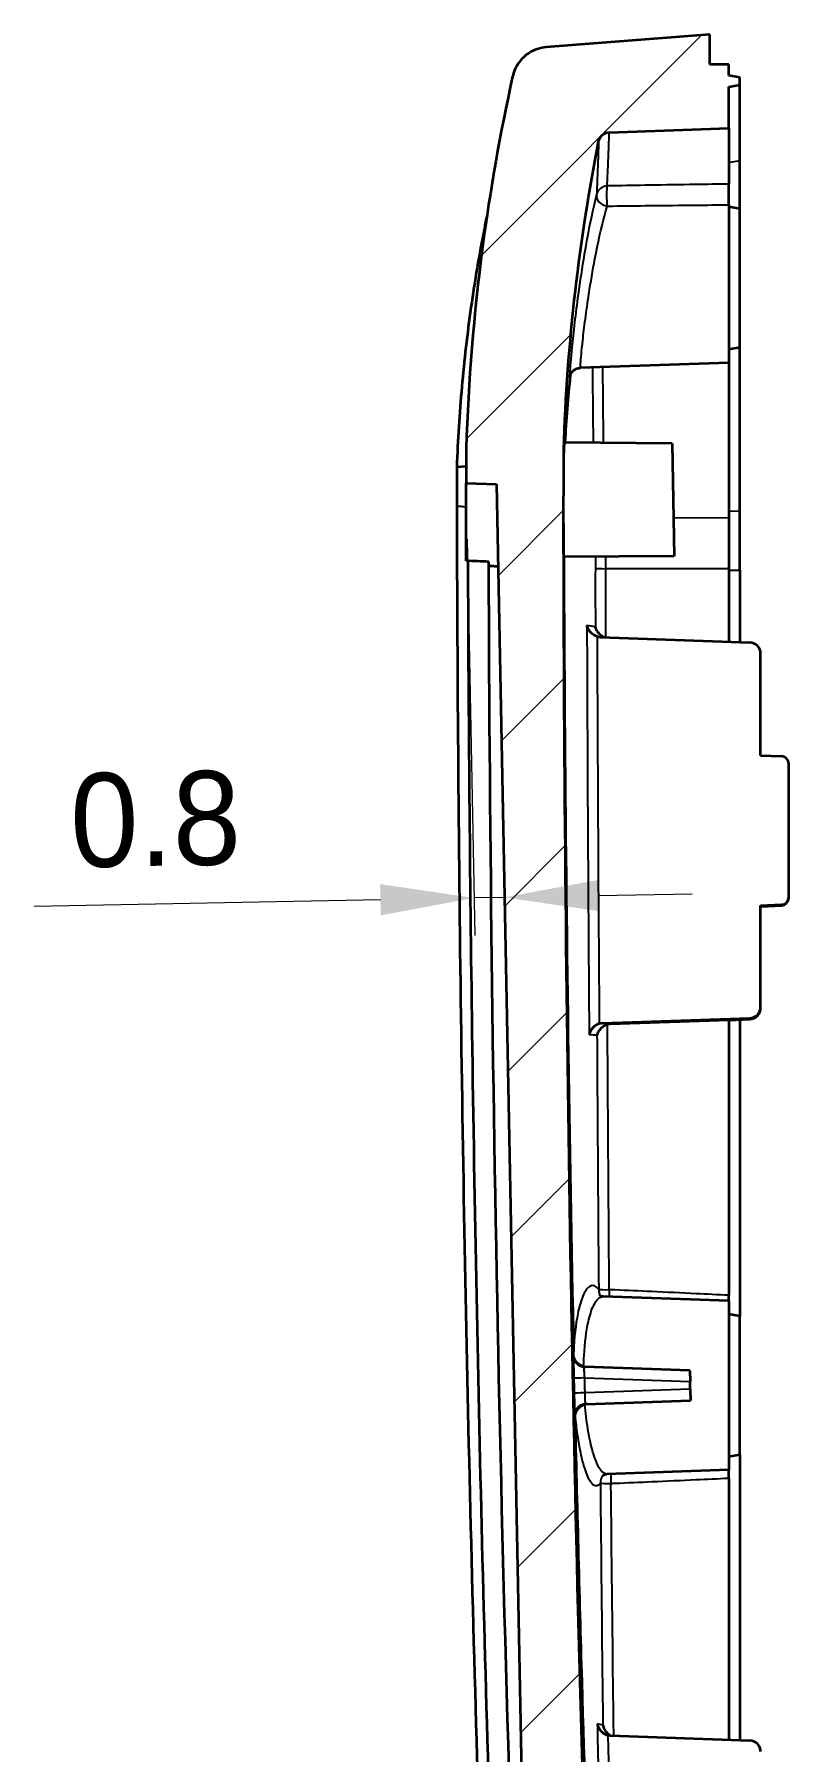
# Model space of a CAD drawing. Header units: millimetres. Extents: x 0 to 1594, y 0 to 281.
# Drawn here: x 1012.45 to 1032.56, y 189 to 234.76 of the extents above; entities that cross this region are included whole.
import ezdxf

# ---------------------------------------------------------------- set-up
doc = ezdxf.new("R2010")
doc.units = ezdxf.units.MM
doc.layers.get('Defpoints').update_dxf_attribs({"lineweight": 25})
for name, color, linetype, lineweight in [('Dimension (ISO)', 7, 'Continuous', 18), ('Visible (ISO)', 7, 'Continuous', 35), ('Visible Narrow (ISO)', 7, 'Continuous', 25)]:
    doc.layers.add(name, color=color, linetype=linetype, lineweight=lineweight)
doc.layers.add('Hatch (ISO)', color=1, linetype='Continuous', lineweight=18, true_color=0xff0000)
doc.styles.add('Note Text (TK)', font='')
doc.styles.get('Note Text (TK)').set_extended_font_data('MS PGothic')
doc.dimstyles.new('Default - Method 1b (TK)', dxfattribs={"dimtxt": 2.5, "dimasz": 2.5, "dimexe": 1, "dimexo": 1.5, "dimgap": 1, "dimtad": 1, "dimtoh": 1, "dimrnd": 1e-08, "dimdsep": 46, "dimtxsty": 'Note Text (TK)', "dimcen": 0.09, "dimdle": 5, "dimclrd": 100, "dimclre": 100, "dimclrt": 7, "dimadec": 1, "dimazin": 1, "dimtfac": 1, "dimtmove": 0, "dimatfit": 3, "dimfxl": 0, "dimtolj": 1, "dimlwd": -1, "dimlwe": -1, "dimarcsym": 0})

# ---------------------------------------------------------------- blocks, each defined once
blk = doc.blocks.new('*D90')
at = {"layer": 'Defpoints', "color": 0, "transparency": 16777216}
for p in [(1023.96, 222.803), (1024.172, 211.747), (1024.984, 211.763)]:
    blk.add_point(p, dxfattribs=at)
at = {"layer": 'Dimension (ISO)', "color": 100, "transparency": 16777216}
for p, q in [((1023.989, 221.303), (1024.192, 210.747)), ((1021.673, 211.699), (1012.445, 211.522)), ((1024.984, 211.763), (1024.172, 211.747)), ((1027.483, 211.811), (1029.983, 211.859))]:
    blk.add_line(p, q, dxfattribs=at)
for points in [[(1021.665, 212.116), (1021.681, 211.282), (1024.172, 211.747)], [(1027.475, 212.227), (1027.491, 211.394), (1024.984, 211.763)]]:
    blk.add_solid(points, dxfattribs=at)
at = {"layer": 'Dimension (ISO)', "color": 7, "transparency": 16777216, "insert": (1013.402, 213.791), "char_height": 2.5, "attachment_point": 4, "rotation": 1.1, "style": 'Note Text (TK)'}
blk.add_mtext('\\A1;0.8', dxfattribs=at)

msp = doc.modelspace()

# ---------------------------------------------------------------- hatches: boundary and pattern name
at = {"layer": 'Hatch (ISO)'}
h = msp.add_hatch(dxfattribs=at)
h.set_pattern_fill('ANSI31', color=256, scale=25.4, style=0)
h.set_pattern_definition([(45, (787.5, -8), (-2.245064, 2.245064), [])])
edge = h.paths.add_edge_path()
edge.add_line((1025.67, 176.0284), (1027.4807, 176.0284))
edge.add_spline(control_points=[(1027.4807, 176.0284), (1027.5139, 175.1658), (1027.5481, 174.3033), (1027.5831, 173.4407)], knot_values=[-0.3090098, -0.3090098, -0.3090098, -0.3090098, -0.0500366, -0.0500366, -0.0500366, -0.0500366], degree=3, periodic=0)
edge.add_spline(control_points=[(1027.5831, 173.4407), (1027.5847, 173.4017), (1027.5939, 173.3633), (1027.6265, 173.2923), (1027.6495, 173.2603), (1027.7043, 173.2091), (1027.7348, 173.1895), (1027.8011, 173.162), (1027.8365, 173.1543), (1027.8724, 173.1531)], knot_values=[-0.0449894, -0.0449894, -0.0449894, -0.0449894, -0.0332701, -0.0332701, -0.0215507, -0.0215507, -0.0107754, -0.0107754, 0, 0, 0, 0], degree=3, periodic=0)
edge.add_line((1027.8724, 173.1531), (1030.9601, 173.0452))
edge.add_line((1030.9601, 173.0452), (1030.9601, 172.1952))
edge.add_line((1030.9601, 172.1952), (1031.2601, 172.1423))
edge.add_line((1031.2601, 172.1423), (1031.2601, 171.9481))
edge.add_line((1031.2601, 171.9481), (1030.9601, 171.8952))
edge.add_line((1030.9601, 171.8952), (1030.9601, 171.0452))
edge.add_line((1030.9601, 171.0452), (1026.7496, 170.8982))
edge.add_spline(control_points=[(1026.7496, 170.8982), (1026.715, 170.897), (1026.6763, 170.8884), (1026.611, 170.8614), (1026.5741, 170.8367), (1026.5217, 170.7843), (1026.4971, 170.7474), (1026.4687, 170.679), (1026.4601, 170.6354), (1026.4601, 170.5984)], knot_values=[0.0444289, 0.0444289, 0.0444289, 0.0444289, 0.0545049, 0.0545049, 0.0656122, 0.0656122, 0.0767194, 0.0767194, 0.0878266, 0.0878266, 0.0878266, 0.0878266], degree=3, periodic=0)
edge.add_line((1026.4601, 170.5984), (1026.4601, 169.4921))
edge.add_spline(control_points=[(1026.4601, 169.4921), (1026.4601, 169.4551), (1026.4687, 169.4115), (1026.4971, 169.3431), (1026.5217, 169.3061), (1026.5741, 169.2538), (1026.611, 169.2291), (1026.6763, 169.2021), (1026.715, 169.1935), (1026.7496, 169.1923)], knot_values=[0.0010312, 0.0010312, 0.0010312, 0.0010312, 0.0121384, 0.0121384, 0.0232456, 0.0232456, 0.0343528, 0.0343528, 0.0444289, 0.0444289, 0.0444289, 0.0444289], degree=3, periodic=0)
edge.add_line((1026.7496, 169.1923), (1030.9601, 169.0452))
edge.add_line((1030.9601, 169.0452), (1030.9601, 168.0452))
edge.add_line((1030.9601, 168.0452), (1025.6639, 168.2302))
edge.add_spline(control_points=[(1025.6639, 168.2302), (1025.5989, 168.2325), (1025.5349, 168.2474), (1025.4162, 168.301), (1025.3627, 168.3392), (1025.2771, 168.4298), (1025.2442, 168.48), (1025.1978, 168.5897), (1025.1845, 168.6482), (1025.1819, 168.7077)], knot_values=[-0.0747948, -0.0747948, -0.0747948, -0.0747948, -0.0552625, -0.0552625, -0.0357303, -0.0357303, -0.0178652, -0.0178652, 0, 0, 0, 0], degree=3, periodic=0)
edge.add_spline(control_points=[(1025.1819, 168.7077), (1025.1762, 168.8351), (1025.1706, 168.9624), (1025.1045, 170.4636), (1025.0462, 171.8375), (1024.9903, 173.2115)], knot_values=[-0.917369, -0.917369, -0.917369, -0.917369, -0.8791333, -0.8791333, -0.4665817, -0.4665817, -0.4665817, -0.4665817], degree=3, periodic=0)
edge.add_line((1024.9903, 173.2115), (1025.7236, 173.2372))
edge.add_line((1025.7236, 173.2372), (1025.67, 176.0284))
edge = h.paths.add_edge_path()
edge.add_spline(control_points=[(1028.9601, 163.3386), (1028.9601, 163.2769), (1028.9745, 163.2043), (1029.0217, 163.0903), (1029.0629, 163.0287), (1029.1501, 162.9414), (1029.2117, 162.9003), (1029.314, 162.8579), (1029.3691, 162.8442), (1029.4208, 162.8401)], knot_values=[0.2221444, 0.2221444, 0.2221444, 0.2221444, 0.2406564, 0.2406564, 0.2591685, 0.2591685, 0.2776805, 0.2776805, 0.2923871, 0.2923871, 0.2923871, 0.2923871], degree=3, periodic=0)
edge.add_line((1029.4208, 162.8401), (1030.4601, 162.7584))
edge.add_line((1030.4601, 162.7584), (1030.4601, 163.5584))
edge.add_line((1030.4601, 163.5584), (1030.9601, 163.5627))
edge.add_line((1030.9601, 163.5627), (1030.9601, 164.9584))
edge.add_line((1030.9601, 164.9584), (1029.4426, 164.9054))
edge.add_spline(control_points=[(1029.4426, 164.9054), (1029.385, 164.9034), (1029.3204, 164.889), (1029.2117, 164.844), (1029.1501, 164.8029), (1029.0629, 164.7156), (1029.0217, 164.654), (1028.9745, 164.54), (1028.9601, 164.4674), (1028.9601, 164.4057)], knot_values=[0.1498149, 0.1498149, 0.1498149, 0.1498149, 0.1666083, 0.1666083, 0.1851203, 0.1851203, 0.2036324, 0.2036324, 0.2221444, 0.2221444, 0.2221444, 0.2221444], degree=3, periodic=0)
edge.add_line((1028.9601, 164.4057), (1028.9601, 163.3386))
edge = h.paths.add_edge_path()
edge.add_line((1025.5794, 180.7506), (1027.3077, 180.7506))
edge.add_spline(control_points=[(1027.3077, 180.7506), (1026.8392, 194.2381), (1026.5898, 207.7424), (1026.56, 221.2377)], knot_values=[-4.0486098, -4.0486098, -4.0486098, -4.0486098, 0, 0, 0, 0], degree=3, periodic=0)
edge.add_line((1026.56, 221.2377), (1026.5601, 223.6877))
edge.add_spline(control_points=[(1026.5601, 223.6877), (1026.6058, 225.1071), (1026.7107, 226.5256), (1027.0283, 229.2664), (1027.2346, 230.5914), (1027.493, 231.9053)], knot_values=[-0.8517017, -0.8517017, -0.8517017, -0.8517017, -0.4256665, -0.4256665, -0.0239772, -0.0239772, -0.0239772, -0.0239772], degree=3, periodic=0)
edge.add_spline(control_points=[(1027.493, 231.9053), (1027.4984, 231.9329), (1027.5077, 231.9597), (1027.5335, 232.0098), (1027.5499, 232.0329), (1027.5961, 232.0818), (1027.6282, 232.1047), (1027.6994, 232.1369), (1027.7378, 232.1458), (1027.7769, 232.1472)], knot_values=[-0.040353, -0.040353, -0.040353, -0.040353, -0.0318958, -0.0318958, -0.0234387, -0.0234387, -0.0117193, -0.0117193, 0, 0, 0, 0], degree=3, periodic=0)
edge.add_line((1027.7769, 232.1472), (1030.9601, 232.2584))
edge.add_line((1030.9601, 232.2584), (1030.9601, 233.3584))
edge.add_line((1030.9601, 233.3584), (1031.2601, 233.4113))
edge.add_line((1031.2601, 233.4113), (1031.2601, 233.6055))
edge.add_line((1031.2601, 233.6055), (1030.9601, 233.6584))
edge.add_line((1030.9601, 233.6584), (1030.9601, 233.954))
edge.add_line((1030.9601, 233.954), (1030.4601, 233.9584))
edge.add_line((1030.4601, 233.9584), (1030.4601, 234.7584))
edge.add_line((1030.4601, 234.7584), (1026.0962, 234.4149))
edge.add_spline(control_points=[(1026.0962, 234.4149), (1026.0137, 234.4084), (1025.9324, 234.3917), (1025.7757, 234.3387), (1025.701, 234.3026), (1025.5222, 234.1869), (1025.4277, 234.0955), (1025.2791, 233.8817), (1025.2264, 233.7612), (1025.1982, 233.6341)], knot_values=[-0.1277509, -0.1277509, -0.1277509, -0.1277509, -0.1029399, -0.1029399, -0.0781289, -0.0781289, -0.0390644, -0.0390644, 0, 0, 0, 0], degree=3, periodic=0)
edge.add_spline(control_points=[(1025.1982, 233.6341), (1024.8653, 232.1299), (1024.598, 230.6103), (1024.1621, 227.3078), (1024.0163, 225.5189), (1023.9601, 223.729)], knot_values=[-0.9993222, -0.9993222, -0.9993222, -0.9993222, -0.5372447, -0.5372447, 0, 0, 0, 0], degree=3, periodic=0)
edge.add_line((1023.9601, 223.729), (1023.9601, 222.8031))
edge.add_line((1023.9601, 222.8031), (1024.7725, 222.7747))
edge.add_line((1024.7725, 222.7747), (1025.5794, 180.7506))
edge = h.paths.add_edge_path()
edge.add_line((1025.67, 176.0284), (1027.4807, 176.0284))
edge.add_line((1027.4807, 176.0284), (1027.5467, 176.0284))
edge.add_spline(control_points=[(1027.5467, 176.0284), (1027.5357, 176.2968), (1027.5248, 176.5652), (1027.514, 176.8336)], knot_values=[-0.5225984, -0.5225984, -0.5225984, -0.5225984, -0.4420212, -0.4420212, -0.4420212, -0.4420212], degree=3, periodic=0)
edge.add_line((1027.514, 176.8336), (1030.355, 176.8584))
edge.add_line((1030.355, 176.8584), (1030.3442, 177.4192))
edge.add_line((1030.3442, 177.4192), (1030.055, 177.711))
edge.add_line((1030.055, 177.711), (1026.7601, 177.7397))
edge.add_line((1026.7601, 177.7397), (1026.7601, 178.977))
edge.add_line((1026.7601, 178.977), (1030.055, 179.0057))
edge.add_line((1030.055, 179.0057), (1030.3088, 179.2618))
edge.add_line((1030.3088, 179.2618), (1030.2974, 179.8589))
edge.add_line((1030.2974, 179.8589), (1027.3951, 179.8842))
edge.add_spline(control_points=[(1027.3951, 179.8842), (1027.3842, 180.173), (1027.3735, 180.4618), (1027.3628, 180.7506)], knot_values=[-0.1367319, -0.1367319, -0.1367319, -0.1367319, -0.0500335, -0.0500335, -0.0500335, -0.0500335], degree=3, periodic=0)
edge.add_line((1027.3628, 180.7506), (1027.3077, 180.7506))
edge.add_line((1027.3077, 180.7506), (1025.5794, 180.7506))
edge.add_line((1025.5794, 180.7506), (1025.67, 176.0284))

# ---------------------------------------------------------------- linework, layer by layer
at = {"layer": 'Visible (ISO)'}
for p, q in [((1030.4601, 234.7584), (1026.0962, 234.4149)), ((1030.4601, 233.9584), (1030.4601, 234.7584)), ((1030.9601, 233.954), (1030.4601, 233.9584)), ((1030.9601, 233.6584), (1030.9601, 233.954)), ((1031.2601, 233.6055), (1030.9601, 233.6584)), ((1030.9601, 233.3584), (1031.2601, 233.4113)), ((1031.2601, 233.4113), (1031.2601, 233.6055)), ((1031.2601, 231.3928), (1031.2601, 233.4113)), ((1030.9601, 232.2584), (1030.9601, 233.3584)), ((1027.7769, 232.1472), (1030.9601, 232.2584)), ((1030.9601, 232.2584), (1030.9601, 230.7699)), ((1031.2601, 230.1055), (1031.2601, 231.3928)), ((1030.9601, 230.2163), (1030.9601, 230.7699)), ((1030.9601, 230.2163), (1030.9601, 226.0084)), ((1031.2601, 230.1055), (1030.9601, 230.1584)), ((1031.2601, 226.4113), (1031.2601, 230.1055)), ((1031.2601, 226.4113), (1030.9601, 226.3584)), ((1031.2601, 222.0591), (1031.2601, 226.4113)), ((1030.9601, 226.0084), (1027.0058, 225.8703)), ((1030.9601, 226.0084), (1030.9601, 221.8869)), ((1029.4525, 223.8589), (1026.5837, 223.8839)), ((1029.4525, 223.8589), (1029.5101, 220.8584)), ((1023.9601, 223.729), (1023.9601, 222.8031)), ((1026.56, 221.2377), (1026.5601, 223.6877)), ((1023.9601, 223.2413), (1023.7101, 223.2296)), ((1023.7101, 223.2296), (1023.7101, 222.1884)), ((1023.9601, 222.8031), (1024.7725, 222.7747)), ((1023.9601, 221.6854), (1023.9601, 222.8031)), ((1024.7725, 222.7747), (1025.5794, 180.7506)), ((1031.2601, 220.4783), (1031.2601, 222.0591)), ((1030.9601, 221.8869), (1030.9601, 220.5167)), ((1029.5101, 220.8584), (1026.563, 220.8326)), ((1030.9601, 220.5167), (1030.9601, 218.576)), ((1031.2601, 220.4783), (1031.2601, 218.5651)), ((1027.5393, 218.6993), (1031.5205, 218.5558)), ((1031.8101, 215.547), (1031.8101, 218.2558)), ((1031.8101, 215.547), (1032.367, 215.5269)), ((1032.5601, 211.7675), (1032.5601, 215.3269)), ((1031.8101, 211.5492), (1032.367, 211.568)), ((1031.8101, 208.8404), (1031.8101, 211.5492)), ((1031.8101, 211.5227), (1032.367, 211.5427)), ((1032.5601, 211.7427), (1032.5601, 211.7675)), ((1031.8101, 208.8139), (1031.8101, 208.8404)), ((1027.5945, 208.4086), (1031.5205, 208.5411)), ((1030.9601, 208.4937), (1027.8031, 208.3872)), ((1030.9601, 208.4937), (1031.5205, 208.5139)), ((1030.9601, 208.4937), (1030.9601, 201.1597)), ((1031.2601, 208.5045), (1031.2601, 200.6055)), ((1030.9601, 201.0084), (1027.6149, 201.1252)), ((1030.9601, 201.0084), (1030.9601, 201.1597)), ((1030.9601, 201.0084), (1030.9601, 196.5084)), ((1031.2601, 200.6055), (1030.9601, 200.6584)), ((1031.2601, 196.9113), (1031.2601, 200.6055)), ((1029.9268, 199.1584), (1027.1119, 199.2567)), ((1029.9268, 199.1584), (1029.9326, 198.8585)), ((1029.9364, 198.6582), (1029.9326, 198.8585)), ((1029.9364, 198.6582), (1029.9422, 198.3584)), ((1027.1468, 198.2607), (1029.9422, 198.3584)), ((1031.2601, 196.9113), (1030.9601, 196.8584)), ((1031.2601, 196.9113), (1031.2601, 189.3086)), ((1030.9601, 196.5084), (1027.7122, 196.3949)), ((1030.9601, 196.2872), (1030.9601, 196.5084)), ((1030.9601, 196.2872), (1030.9601, 189.3195)), ((1027.7964, 189.4336), (1031.5205, 189.2993))]:
    msp.add_line(p, q, dxfattribs=at)
for centre, major_axis, start_param, end_param in [((1031.5101, 218.2561), (0.2538, -0.1602), 0.5625114, 2.0984012), ((1032.3601, 215.3271), (0.1692, -0.1068), 0.5625114, 2.0984012), ((1032.3601, 211.7678), (0.1692, -0.1068), 5.309807, 6.8456967), ((1032.3601, 211.7425), (0.1692, 0.1068), 4.1847841, 5.7206739), ((1031.5101, 208.8408), (0.2538, -0.1602), 5.309807, 6.8456967), ((1031.5101, 208.8135), (0.2538, 0.1602), 4.1847841, 5.7206739), ((1031.5101, 188.9996), (0.2538, -0.1602), 0.5625114, 2.0984012)]:
    msp.add_ellipse(centre, major_axis=major_axis, ratio=0.9987115, start_param=start_param, end_param=end_param, dxfattribs=at)
for points, knots in [([(1026.0962, 234.4149), (1026.0137, 234.4084), (1025.9324, 234.3917), (1025.7757, 234.3387), (1025.701, 234.3026), (1025.5222, 234.1869), (1025.4277, 234.0955), (1025.2791, 233.8817), (1025.2264, 233.7612), (1025.1982, 233.6341)], [-0.12775091, -0.12775091, -0.12775091, -0.12775091, -0.1029399, -0.1029399, -0.07812889, -0.07812889, -0.03906445, -0.03906445, 0, 0, 0, 0]), ([(1025.1982, 233.6341), (1024.8653, 232.1299), (1024.598, 230.6103), (1024.1621, 227.3078), (1024.0163, 225.5189), (1023.9601, 223.729)], [-0.99932217, -0.99932217, -0.99932217, -0.99932217, -0.5372447, -0.5372447, 0, 0, 0, 0]), ([(1027.493, 231.9053), (1027.4984, 231.9329), (1027.5077, 231.9597), (1027.5335, 232.0098), (1027.5499, 232.0329), (1027.5961, 232.0818), (1027.6282, 232.1047), (1027.6994, 232.1369), (1027.7378, 232.1458), (1027.7769, 232.1472)], [-0.040352965, -0.040352965, -0.040352965, -0.040352965, -0.031895816, -0.031895816, -0.023438668, -0.023438668, -0.011719334, -0.011719334, 0, 0, 0, 0]), ([(1026.5601, 223.6877), (1026.6058, 225.1071), (1026.7107, 226.5256), (1027.0283, 229.2664), (1027.2346, 230.5914), (1027.493, 231.9053)], [-0.85170171, -0.85170171, -0.85170171, -0.85170171, -0.42566652, -0.42566652, -0.02397718, -0.02397718, -0.02397718, -0.02397718]), ([(1024.5161, 229.9367), (1024.4918, 229.819), (1024.4681, 229.7011), (1024.3079, 228.8862), (1024.1892, 228.1858), (1024.089, 227.4828), (1023.9885, 226.7783), (1023.9067, 226.0711), (1023.7803, 224.6529), (1023.7358, 223.9418), (1023.7101, 223.2296)], [-0.68588659, -0.68588659, -0.68588659, -0.68588659, -0.64975467, -0.64975467, -0.43619302, -0.43619302, -0.43619302, -0.22221276, -0.22221276, -0.00823252, -0.00823252, -0.00823252, -0.00823252]), ([(1026.7265, 225.6442), (1026.7265, 225.6441), (1026.7269, 225.646), (1026.7292, 225.655), (1026.7304, 225.6593), (1026.7339, 225.6701), (1026.7353, 225.6742), (1026.7401, 225.6869), (1026.7439, 225.6964), (1026.7577, 225.7226), (1026.7655, 225.7369), (1026.7972, 225.7767), (1026.8191, 225.803), (1026.8939, 225.8461), (1026.9312, 225.8617), (1026.9859, 225.8691), (1026.9958, 225.8699), (1027.0058, 225.8703)], [0.061079473, 0.061079473, 0.061079473, 0.061079473, 0.070940899, 0.070940899, 0.076168795, 0.076168795, 0.07858555, 0.07858555, 0.081967362, 0.081967362, 0.084486562, 0.084486562, 0.086782954, 0.086782954, 0.088109645, 0.088109645, 0.088392549, 0.088392549, 0.088392549, 0.088392549]), ([(1026.5601, 223.3863), (1026.5622, 223.4437), (1026.5643, 223.4971), (1026.5716, 223.6734), (1026.5764, 223.7681), (1026.5811, 223.8519), (1026.5823, 223.8701), (1026.5833, 223.8821), (1026.5836, 223.8839), (1026.5837, 223.8839)], [-0.27707013, -0.27707013, -0.27707013, -0.27707013, -0.25371522, -0.25371522, -0.19275612, -0.19275612, -0.16279355, -0.16279355, -0.1499319, -0.1499319, -0.1499319, -0.1499319]), ([(1023.7101, 222.1884), (1023.7206, 217.5089), (1023.7584, 212.8295), (1023.8889, 203.4715), (1023.9815, 198.7928), (1024.1015, 194.1148), (1024.2213, 189.4448), (1024.3683, 184.7756), (1024.7154, 175.4788), (1024.9149, 170.8511), (1025.1413, 166.2246)], [-5.6883066, -5.6883066, -5.6883066, -5.6883066, -4.2834664, -4.2834664, -2.8786262, -2.8786262, -2.8786262, -1.4762002, -1.4762002, -0.085629, -0.085629, -0.085629, -0.085629]), ([(1026.563, 220.8326), (1026.563, 220.8326), (1026.563, 220.8331), (1026.5629, 220.8424), (1026.5627, 220.8873), (1026.5621, 221.0422), (1026.5617, 221.1478), (1026.5609, 221.4217), (1026.5605, 221.5924), (1026.56, 221.7803)], [-0.18090968, -0.18090968, -0.18090968, -0.18090968, -0.17433593, -0.17433593, -0.11633993, -0.11633993, -0.06093018, -0.06093018, 0, 0, 0, 0]), ([(1024.5639, 220.7051), (1024.4638, 220.709), (1024.3637, 220.7128), (1024.1635, 220.7205), (1024.0636, 220.7243), (1023.9638, 220.7282)], [-0.060112951, -0.060112951, -0.060112951, -0.060112951, -0.030051429, -0.030051429, -0.000088977, -0.000088977, -0.000088977, -0.000088977]), ([(1025.0095, 175.7627), (1024.9501, 177.2183), (1024.8932, 178.6739), (1024.6654, 184.7967), (1024.5188, 189.4647), (1024.3995, 194.1336), (1024.28, 198.8105), (1024.1877, 203.488), (1024.0647, 212.3524), (1024.0284, 216.5392), (1024.0141, 220.7263)], [1.0387474, 1.0387474, 1.0387474, 1.0387474, 1.4762002, 1.4762002, 2.8786262, 2.8786262, 2.8786262, 4.2834664, 4.2834664, 5.5407635, 5.5407635, 5.5407635, 5.5407635]), ([(1026.5635, 220.8326), (1026.5684, 219.2359), (1026.5746, 218.1745), (1026.6249, 210.9221), (1026.7038, 205.2868), (1026.8226, 199.6526)], [-4.1628106, -4.1628106, -4.1628106, -4.1628106, -3.9038603, -3.9038603, -3.0030172, -3.0030172, -3.0030172, -3.0030172]), ([(1027.461, 218.7118), (1027.4299, 218.7207), (1027.4005, 218.734), (1027.3375, 218.7718), (1027.3061, 218.7983), (1027.2551, 218.8536), (1027.2347, 218.8824), (1027.2015, 218.9426), (1027.1889, 218.9744), (1027.1807, 219.0069), (1027.1805, 219.0076), (1027.1803, 219.0084)], [-0.048429891, -0.048429891, -0.048429891, -0.048429891, -0.038621843, -0.038621843, -0.025414157, -0.025414157, -0.012998766, -0.012998766, 0, 0, 0.00030261, 0.00030261, 0.00030261, 0.00030261]), ([(1027.6321, 218.696), (1027.6209, 218.7014), (1027.61, 218.7072), (1027.5633, 218.7352), (1027.5319, 218.7618), (1027.481, 218.817), (1027.4606, 218.8459), (1027.4274, 218.9061), (1027.4148, 218.938), (1027.4067, 218.9705), (1027.4065, 218.9712), (1027.4063, 218.972)], [-0.04247452, -0.04247452, -0.04247452, -0.04247452, -0.038628415, -0.038628415, -0.02542656, -0.02542656, -0.013005381, -0.013005381, 0, 0, 0.000302738, 0.000302738, 0.000302738, 0.000302738]), ([(1027.519, 208.3971), (1027.4883, 208.3885), (1027.4593, 208.376), (1027.3973, 208.3407), (1027.3665, 208.3161), (1027.3152, 208.2635), (1027.2941, 208.2352), (1027.2605, 208.1762), (1027.2482, 208.1449), (1027.2405, 208.1132), (1027.2404, 208.1125), (1027.2402, 208.1118)], [0, 0, 0, 0, 0.009584792, 0.009584792, 0.02237844, 0.02237844, 0.035126782, 0.035126782, 0.048525639, 0.048525639, 0.048827287, 0.048827287, 0.048827287, 0.048827287]), ([(1027.7284, 208.3758), (1027.6976, 208.3673), (1027.6686, 208.3548), (1027.6066, 208.3197), (1027.5758, 208.2952), (1027.5242, 208.2427), (1027.5032, 208.2144), (1027.4694, 208.1554), (1027.4569, 208.1241), (1027.4492, 208.0924), (1027.4491, 208.0917), (1027.4489, 208.091)], [0, 0, 0, 0, 0.009581093, 0.009581093, 0.022371076, 0.022371076, 0.03513165, 0.03513165, 0.048544803, 0.048544803, 0.048846117, 0.048846117, 0.048846117, 0.048846117]), ([(1027.6149, 201.1252), (1027.6009, 201.1257), (1027.5875, 201.128), (1027.565, 201.1343), (1027.5561, 201.1383), (1027.5435, 201.1449), (1027.5398, 201.1476), (1027.5377, 201.1493), (1027.5374, 201.1495), (1027.5374, 201.1495)], [0.333772255, 0.333772255, 0.333772255, 0.333772255, 0.348777425, 0.348777425, 0.363782594, 0.363782594, 0.378787763, 0.378787763, 0.384506335, 0.384506335, 0.384506335, 0.384506335]), ([(1026.8293, 199.5041), (1026.8289, 199.5062), (1026.8286, 199.5082), (1026.8258, 199.5256), (1026.825, 199.5385), (1026.8247, 199.55)], [0.0019694562, 0.0019694562, 0.0019694562, 0.0019694562, 0.0026097424, 0.0026097424, 0.0073843925, 0.0073843925, 0.0073843925, 0.0073843925]), ([(1027.0944, 199.2623), (1027.062, 199.2694), (1027.0311, 199.2814), (1026.9675, 199.3164), (1026.9366, 199.3409), (1026.8918, 199.3884), (1026.8755, 199.4101), (1026.8482, 199.4557), (1026.8373, 199.4797), (1026.8293, 199.5041)], [0, 0, 0, 0, 0.00994813, 0.00994813, 0.022248943, 0.022248943, 0.031264989, 0.031264989, 0.040426249, 0.040426249, 0.040426249, 0.040426249]), ([(1026.8293, 199.5041), (1026.8334, 199.4806), (1026.8404, 199.4576), (1026.8657, 199.4), (1026.8881, 199.3678), (1026.9423, 199.3154), (1026.9729, 199.2951), (1027.0398, 199.2663), (1027.0756, 199.2582), (1027.1119, 199.2567)], [-0.040863415, -0.040863415, -0.040863415, -0.040863415, -0.03366418, -0.03366418, -0.021959144, -0.021959144, -0.010986061, -0.010986061, -0.000007585, -0.000007585, -0.000007585, -0.000007585]), ([(1027.1468, 198.2607), (1027.1467, 198.2607), (1027.1467, 198.2607), (1027.108, 198.2591), (1027.07, 198.25), (1026.9993, 198.2177), (1026.9673, 198.1947), (1026.914, 198.1378), (1026.8931, 198.1044), (1026.8654, 198.0317), (1026.8587, 197.9931), (1026.8596, 197.9542)], [-0.046797852, -0.046797852, -0.046797852, -0.046797852, -0.046795655, -0.046795655, -0.035119807, -0.035119807, -0.023362279, -0.023362279, -0.011665366, -0.011665366, 0, 0, 0, 0]), ([(1026.8636, 197.9524), (1026.8637, 197.953), (1026.8637, 197.9537), (1026.8679, 197.9876), (1026.8775, 198.0209), (1026.9065, 198.0839), (1026.9257, 198.1139), (1026.9742, 198.1692), (1027.0038, 198.1944), (1027.0654, 198.2314), (1027.0956, 198.2444), (1027.1275, 198.2527)], [-0.000232912, -0.000232912, -0.000232912, -0.000232912, 0, 0, 0.012307102, 0.012307102, 0.02423453, 0.02423453, 0.03642806, 0.03642806, 0.046379801, 0.046379801, 0.046379801, 0.046379801]), ([(1026.8596, 197.9522), (1026.9128, 195.5901), (1026.973, 193.2283), (1027.173, 186.1999), (1027.3085, 182.403), (1027.4035, 179.8841)], [-2.9123957, -2.9123957, -2.9123957, -2.9123957, -2.5347111, -2.5347111, -1.7882709, -1.7882709, -1.7882709, -1.7882709]), ([(1027.609, 196.3573), (1027.609, 196.3573), (1027.6097, 196.358), (1027.6132, 196.3611), (1027.6165, 196.3639), (1027.6267, 196.3708), (1027.6336, 196.3748), (1027.651, 196.3828), (1027.6616, 196.3867), (1027.6855, 196.3925), (1027.6988, 196.3945), (1027.7122, 196.3949)], [0.002341628, 0.002341628, 0.002341628, 0.002341628, 0.011347487, 0.011347487, 0.022694974, 0.022694974, 0.034042461, 0.034042461, 0.045389948, 0.045389948, 0.056737435, 0.056737435, 0.056737435, 0.056737435]), ([(1027.4598, 189.7385), (1027.4599, 189.7379), (1027.4601, 189.7372), (1027.4671, 189.6987), (1027.4807, 189.6607), (1027.5197, 189.5907), (1027.5447, 189.5579), (1027.6015, 189.5051), (1027.6315, 189.4837), (1027.6918, 189.4542), (1027.7202, 189.4443), (1027.75, 189.4387)], [-0.050977298, -0.050977298, -0.050977298, -0.050977298, -0.050709859, -0.050709859, -0.035320236, -0.035320236, -0.020883123, -0.020883123, -0.009101196, -0.009101196, 0, 0, 0, 0]), ([(1027.6067, 189.706), (1027.6068, 189.7054), (1027.607, 189.7047), (1027.6139, 189.6663), (1027.6273, 189.6283), (1027.6659, 189.5583), (1027.6908, 189.5254), (1027.7473, 189.4724), (1027.7772, 189.4508), (1027.8118, 189.4336), (1027.8125, 189.4333), (1027.8132, 189.433)], [-0.050937145, -0.050937145, -0.050937145, -0.050937145, -0.050669981, -0.050669981, -0.035312649, -0.035312649, -0.020902142, -0.020902142, -0.009108827, -0.009108827, -0.008870552, -0.008870552, -0.008870552, -0.008870552])]:
    msp.add_open_spline(points, degree=3, knots=knots, dxfattribs=at)
for points, degree in [([(1026.7347, 225.6722), (1026.6733, 225.0799), (1026.6258, 224.4832), (1026.5924, 223.8838)], 3), ([(1023.9638, 220.7282), (1023.9621, 221.0954), (1023.9609, 221.4147), (1023.9601, 221.6854)], 3), ([(1027.3077, 180.7506), (1026.8392, 194.2381), (1026.5898, 207.7424), (1026.56, 221.2377)], 3), ([(1024.5645, 220.5954), (1024.5643, 220.6324), (1024.5641, 220.669), (1024.5639, 220.7051)], 3), ([(1024.5645, 220.5954), (1024.6895, 220.5922), (1024.8144, 220.589)], 2), ([(1025.5504, 175.9303), (1024.9458, 190.8122), (1024.6168, 205.701), (1024.5645, 220.5954)], 3), ([(1027.461, 218.7118), (1027.4865, 218.7045), (1027.5128, 218.7003), (1027.5393, 218.6993)], 3), ([(1027.5945, 208.4086), (1027.5689, 208.4078), (1027.5436, 208.4039), (1027.519, 208.3971)], 3), ([(1027.8031, 208.3872), (1027.7778, 208.3863), (1027.7527, 208.3825), (1027.7284, 208.3758)], 3), ([(1026.8247, 199.55), (1026.8239, 199.5892), (1026.8232, 199.6235), (1026.8226, 199.6526)], 3), ([(1027.0944, 199.2623), (1027.1128, 199.2583), (1027.1316, 199.256), (1027.1505, 199.2553)], 3), ([(1027.1948, 198.2624), (1027.172, 198.2616), (1027.1495, 198.2584), (1027.1275, 198.2527)], 3), ([(1026.8596, 197.9522), (1026.8596, 197.9529), (1026.8596, 197.9536), (1026.8596, 197.9542)], 3), ([(1027.75, 189.4387), (1027.7653, 189.4359), (1027.7808, 189.4341), (1027.7964, 189.4336)], 3)]:
    msp.add_open_spline(points, degree=degree, dxfattribs=at)
at = {"layer": 'Visible Narrow (ISO)'}
for p, q in [((1030.9601, 231.3415), (1031.2601, 231.3928)), ((1030.9601, 222.0512), (1031.2601, 222.0591)), ((1029.4905, 221.8792), (1030.9601, 221.8869)), ((1030.9601, 220.5167), (1027.6842, 220.5205)), ((1030.9601, 220.48), (1031.2601, 220.4783)), ((1032.367, 211.568), (1032.367, 211.5427)), ((1031.5205, 208.5411), (1031.5205, 208.5139)), ((1027.1224, 198.9567), (1029.9326, 198.8585)), ((1029.9364, 198.6582), (1027.131, 198.5602)), ((1026.8596, 197.9522), (1026.8636, 197.9524)), ((1027.75, 189.4387), (1027.7501, 189.4352))]:
    msp.add_line(p, q, dxfattribs=at)
for centre, major_axis, ratio, start_param, end_param in [((1027.7313, 230.4255), (-0.2997, 0.0129), 0.9770207, 4.7892595, 6.1143203), ((1027.7313, 230.4255), (-0.0052, 0.3), 0.0841008, 0.2149213, 2.5193658), ((1027.7313, 230.4255), (-0.2901, 0.0763), 0.8076373, 0.0607854, 1.7447398), ((1027.6947, 220.5305), (-0.3, 0.0016), 0.0335007, 0.2563911, 1.5360682), ((1027.7867, 201.3193), (-0.2371, -0.1838), 0.9386483, 5.608336, 6.2352432), ((1027.7867, 201.3193), (-0.3, -0.0024), 0.0330369, 0.2172952, 1.5356264), ((1027.7867, 201.3193), (0.0137, 0.2997), 0.0333629, 1.605657, 2.3010592), ((1027.1224, 199.5565), (-0.0105, -0.2998), 0.9999925, 4.7684526, 6.2831853), ((1027.1329, 198.9569), (-0.2999, -0.0065), 0.0000814, 4.7473019, 6.2793853), ((1027.1415, 198.5604), (-0.2999, -0.0066), 0.0000931, 4.7473019, 6.2792965), ((1027.1572, 197.9609), (-0.0105, 0.2998), 0.999991, 0, 1.5584024), ((1027.8323, 196.1569), (-0.2232, 0.2005), 0.9591759, 0.0006997, 0.7691041), ((1027.8323, 196.1569), (-0.013, 0.2997), 0.0363294, 0.6316042, 1.6025508), ((1027.8323, 196.1569), (-0.3, -0.0029), 0.0329744, 0.1980922, 1.5355678)]:
    msp.add_ellipse(centre, major_axis=major_axis, ratio=ratio, start_param=start_param, end_param=end_param, dxfattribs=at)
for points, knots in [([(1027.7209, 230.7184), (1027.7291, 230.9102), (1027.7362, 231.0828), (1027.7572, 231.6091), (1027.7667, 231.8682), (1027.7753, 232.1022), (1027.7769, 232.1472), (1027.7769, 232.1472)], [-2.6608992, -2.6608992, -2.6608992, -2.6608992, -2.3920671, -2.3920671, -1.738764, -1.738764, -1.3304496, -1.3304496, -1.3304496, -1.3304496]), ([(1027.493, 231.9053), (1027.493, 231.9053), (1027.4914, 231.8606), (1027.483, 231.6283), (1027.4737, 231.3712), (1027.453, 230.849), (1027.446, 230.6776), (1027.438, 230.4874)], [1.3304496, 1.3304496, 1.3304496, 1.3304496, 1.738764, 1.738764, 2.3920671, 2.3920671, 2.6608992, 2.6608992, 2.6608992, 2.6608992]), ([(1030.9601, 230.7699), (1030.6611, 230.7656), (1030.362, 230.7612), (1029.6609, 230.7505), (1029.2587, 230.7441), (1028.8565, 230.7376), (1028.5247, 230.7321), (1028.193, 230.7265), (1027.8144, 230.72), (1027.7676, 230.7192), (1027.7209, 230.7184)], [-0.45358287, -0.45358287, -0.45358287, -0.45358287, -0.36346446, -0.36346446, -0.24230964, -0.24230964, -0.24230964, -0.14240013, -0.14240013, -0.12831349, -0.12831349, -0.12831349, -0.12831349]), ([(1027.438, 230.4874), (1027.4138, 230.3953), (1027.3883, 230.2918), (1027.2798, 229.8253), (1027.1903, 229.3755), (1027.0493, 228.5448), (1026.9941, 228.1802), (1026.9107, 227.5676), (1026.8791, 227.3145), (1026.8518, 227.0785), (1026.824, 226.8386), (1026.8006, 226.6166), (1026.7511, 226.1123), (1026.7318, 225.875), (1026.7125, 225.5893), (1026.714, 225.5614), (1026.7288, 225.6542)], [-0.76891791, -0.76891791, -0.76891791, -0.76891791, -0.72097513, -0.72097513, -0.57141239, -0.57141239, -0.46362956, -0.46362956, -0.38445895, -0.38445895, -0.38445895, -0.30393875, -0.30393875, -0.17510642, -0.17510642, -0.03504604, -0.03504604, -0.03504604, -0.03504604]), ([(1027.0057, 225.8713), (1027.0027, 225.8712), (1027.0045, 225.912), (1027.0198, 226.1148), (1027.039, 226.3246), (1027.0882, 226.7701), (1027.1114, 226.9661), (1027.139, 227.178), (1027.1662, 227.3863), (1027.1976, 227.6097), (1027.2804, 228.1502), (1027.3353, 228.4717), (1027.4752, 229.2038), (1027.564, 229.5998), (1027.6716, 230.0098), (1027.6969, 230.1007), (1027.7209, 230.1815)], [0.08839255, 0.08839255, 0.08839255, 0.08839255, 0.17510642, 0.17510642, 0.30393875, 0.30393875, 0.38445895, 0.38445895, 0.38445895, 0.46362956, 0.46362956, 0.57141239, 0.57141239, 0.72097513, 0.72097513, 0.76891791, 0.76891791, 0.76891791, 0.76891791]), ([(1027.7209, 230.1815), (1027.7676, 230.182), (1027.8144, 230.1826), (1028.193, 230.1872), (1028.5247, 230.1911), (1028.8565, 230.1948), (1029.2587, 230.1993), (1029.6609, 230.2036), (1030.362, 230.2107), (1030.6611, 230.2136), (1030.9601, 230.2163)], [0.12831349, 0.12831349, 0.12831349, 0.12831349, 0.14240013, 0.14240013, 0.24230964, 0.24230964, 0.24230964, 0.36346446, 0.36346446, 0.45358287, 0.45358287, 0.45358287, 0.45358287]), ([(1027.3291, 225.8816), (1027.3295, 225.7325), (1027.3302, 225.583), (1027.3312, 225.4332), (1027.3329, 225.1515), (1027.3354, 224.8686), (1027.341, 224.3494), (1027.344, 224.1137), (1027.3474, 223.8772)], [0.12865719, 0.12865719, 0.12865719, 0.12865719, 0.17526468, 0.17526468, 0.17526468, 0.26289701, 0.26289701, 0.33536113, 0.33536113, 0.33536113, 0.33536113]), ([(1027.626, 223.8748), (1027.6221, 224.1312), (1027.6187, 224.3868), (1027.6127, 224.9273), (1027.6101, 225.212), (1027.6083, 225.4953), (1027.6075, 225.6276), (1027.6068, 225.7596), (1027.6063, 225.8912)], [-0.3409563, -0.3409563, -0.3409563, -0.3409563, -0.26289701, -0.26289701, -0.17526468, -0.17526468, -0.17526468, -0.13436023, -0.13436023, -0.13436023, -0.13436023]), ([(1023.9601, 222.1572), (1023.9517, 222.1582), (1023.9434, 222.1593), (1023.91, 222.1635), (1023.885, 222.1666), (1023.835, 222.1728), (1023.81, 222.1759), (1023.7601, 222.1822), (1023.7351, 222.1853), (1023.7101, 222.1884)], [0.16664217, 0.16664217, 0.16664217, 0.16664217, 0.25000305, 0.25000305, 0.50000609, 0.50000609, 0.75000914, 0.75000914, 1.00001219, 1.00001219, 1.00001219, 1.00001219]), ([(1027.1803, 219.0084), (1027.1841, 217.8228), (1027.1888, 216.6371), (1027.2015, 213.9388), (1027.21, 212.4264), (1027.22, 210.914), (1027.2262, 209.9799), (1027.2329, 209.0459), (1027.2402, 208.1118)], [0.3666373, 0.3666373, 0.3666373, 0.3666373, 0.7224419, 0.7224419, 1.1763866, 1.1763866, 1.1763866, 1.4567275, 1.4567275, 1.4567275, 1.4567275]), ([(1027.519, 208.4061), (1027.5124, 209.2402), (1027.5063, 210.0742), (1027.5007, 210.9083), (1027.4904, 212.4206), (1027.4817, 213.9328), (1027.4692, 216.531), (1027.4648, 217.6166), (1027.4611, 218.7022)], [-1.4267532, -1.4267532, -1.4267532, -1.4267532, -1.1763866, -1.1763866, -1.1763866, -0.7224419, -0.7224419, -0.3966218, -0.3966218, -0.3966218, -0.3966218]), ([(1027.8031, 208.3872), (1027.8, 208.3875), (1027.7969, 208.3878), (1027.7938, 208.3881), (1027.7274, 208.395), (1027.6609, 208.4018), (1027.5945, 208.4086)], [-0.003959314, -0.003959314, -0.003959314, -0.003959314, 0, 0, 0, 0.084845006, 0.084845006, 0.084845006, 0.084845006]), ([(1027.7763, 201.3093), (1027.7622, 203.0798), (1027.7497, 204.8503), (1027.7351, 207.2058), (1027.7317, 207.7908), (1027.7284, 208.3758)], [-2.12578737, -2.12578737, -2.12578737, -2.12578737, -1.59434053, -1.59434053, -1.41873895, -1.41873895, -1.41873895, -1.41873895]), ([(1027.2402, 208.1118), (1027.2414, 208.1117), (1027.2425, 208.1116), (1027.3121, 208.1047), (1027.3805, 208.0979), (1027.4489, 208.091)], [-0.115955305, -0.115955305, -0.115955305, -0.115955305, -0.114499342, -0.114499342, -0.027148558, -0.027148558, -0.027148558, -0.027148558]), ([(1027.4489, 208.091), (1027.4516, 207.6029), (1027.4545, 207.1148), (1027.468, 204.856), (1027.4802, 203.0854), (1027.4938, 201.3149)], [1.44782938, 1.44782938, 1.44782938, 1.44782938, 1.59434053, 1.59434053, 2.12578737, 2.12578737, 2.12578737, 2.12578737]), ([(1027.4938, 201.3149), (1027.4192, 201.4108), (1027.3412, 201.4415), (1027.1964, 201.3705), (1027.1291, 201.2782), (1027.069, 201.1325), (1027.019, 201.011), (1026.974, 200.8525), (1026.8805, 200.3828), (1026.8412, 200.0342), (1026.8226, 199.6526)], [-0.4087981, -0.4087981, -0.4087981, -0.4087981, -0.30281513, -0.30281513, -0.20439905, -0.20439905, -0.20439905, -0.12235466, -0.12235466, -0.00064844, -0.00064844, -0.00064844, -0.00064844]), ([(1027.0944, 199.2623), (1027.0964, 199.3614), (1027.0999, 199.4591), (1027.1051, 199.5546), (1027.1235, 199.8955), (1027.1629, 200.2067), (1027.2565, 200.6244), (1027.3015, 200.7648), (1027.3515, 200.8723), (1027.4115, 201.0012), (1027.4788, 201.0825), (1027.5705, 201.1216), (1027.5927, 201.1259), (1027.6149, 201.1251)], [-0.03424948, -0.03424948, -0.03424948, -0.03424948, 0, 0, 0, 0.12235466, 0.12235466, 0.20439905, 0.20439905, 0.20439905, 0.30281513, 0.30281513, 0.33377226, 0.33377226, 0.33377226, 0.33377226]), ([(1030.9601, 201.1597), (1030.6684, 201.1738), (1030.3768, 201.1878), (1029.6936, 201.2203), (1029.3019, 201.2387), (1028.9103, 201.257), (1028.5827, 201.2723), (1028.2551, 201.2874), (1027.8771, 201.3047), (1027.8267, 201.307), (1027.7763, 201.3093)], [-0.44069424, -0.44069424, -0.44069424, -0.44069424, -0.35305963, -0.35305963, -0.23537309, -0.23537309, -0.23537309, -0.13693014, -0.13693014, -0.12178798, -0.12178798, -0.12178798, -0.12178798]), ([(1026.8224, 199.5501), (1026.8223, 199.5501), (1026.8222, 199.5475), (1026.8222, 199.5221), (1026.823, 199.462), (1026.8258, 199.305), (1026.8274, 199.2201), (1026.8304, 199.0707), (1026.8316, 199.0106), (1026.8329, 198.9504)], [0, 0, 0, 0, 0.009734078, 0.009734078, 0.047264561, 0.047264561, 0.076134164, 0.076134164, 0.094177665, 0.094177665, 0.094177665, 0.094177665]), ([(1026.8247, 199.55), (1026.8245, 199.55), (1026.8242, 199.55), (1026.8235, 199.5501), (1026.8229, 199.5501), (1026.8224, 199.5501)], [-0.057324098, -0.057324098, -0.057324098, -0.057324098, -0.039065143, -0.039065143, 0, 0, 0, 0]), ([(1027.1224, 198.9567), (1027.1201, 198.9868), (1027.1179, 199.0169), (1027.1131, 199.0917), (1027.1109, 199.1342), (1027.1081, 199.2127), (1027.1083, 199.2427), (1027.1106, 199.2554), (1027.1112, 199.2567), (1027.1119, 199.2567)], [-0.094177665, -0.094177665, -0.094177665, -0.094177665, -0.076134164, -0.076134164, -0.047264561, -0.047264561, -0.009734078, -0.009734078, 0, 0, 0, 0]), ([(1026.8329, 198.9504), (1026.8344, 198.8843), (1026.8358, 198.8182), (1026.8387, 198.686), (1026.8401, 198.6199), (1026.8415, 198.5538)], [-0.039655785, -0.039655785, -0.039655785, -0.039655785, -0.019827893, -0.019827893, 0, 0, 0, 0]), ([(1027.131, 198.5602), (1027.1296, 198.6263), (1027.1281, 198.6924), (1027.1253, 198.8245), (1027.1238, 198.8906), (1027.1224, 198.9567)], [0, 0, 0, 0, 0.019827893, 0.019827893, 0.039655785, 0.039655785, 0.039655785, 0.039655785]), ([(1026.8415, 198.5538), (1026.8423, 198.5209), (1026.843, 198.4879), (1026.8465, 198.3322), (1026.8493, 198.2158), (1026.8534, 198.0603), (1026.8549, 198.0094), (1026.8566, 197.9632), (1026.857, 197.9542), (1026.8573, 197.9542)], [0, 0, 0, 0, 0.009885257, 0.009885257, 0.047374607, 0.047374607, 0.076212568, 0.076212568, 0.094236293, 0.094236293, 0.094236293, 0.094236293]), ([(1027.7122, 196.3952), (1027.6614, 196.3935), (1027.61, 196.4238), (1027.5063, 196.5513), (1027.4541, 196.6518), (1027.4051, 196.7832), (1027.3753, 196.8631), (1027.3467, 196.9543), (1027.2766, 197.2175), (1027.2377, 197.405), (1027.1727, 197.8105), (1027.1465, 198.0277), (1027.1275, 198.2527)], [0.05673744, 0.05673744, 0.05673744, 0.05673744, 0.1344888, 0.1344888, 0.21667679, 0.21667679, 0.21667679, 0.2666627, 0.2666627, 0.34664017, 0.34664017, 0.42465179, 0.42465179, 0.42465179, 0.42465179]), ([(1027.1468, 198.2607), (1027.1454, 198.2607), (1027.1441, 198.2652), (1027.1406, 198.2882), (1027.1386, 198.3135), (1027.1344, 198.3912), (1027.1326, 198.4494), (1027.1314, 198.5273), (1027.1312, 198.5437), (1027.131, 198.5602)], [-0.094236293, -0.094236293, -0.094236293, -0.094236293, -0.076212568, -0.076212568, -0.047374607, -0.047374607, -0.009885257, -0.009885257, 0, 0, 0, 0]), ([(1026.8573, 197.9542), (1026.8576, 197.9542), (1026.8578, 197.9542), (1026.8583, 197.9542), (1026.8586, 197.9542), (1026.8589, 197.9542), (1026.8591, 197.9542), (1026.8593, 197.9542), (1026.8596, 197.9542)], [-0.072040991, -0.072040991, -0.072040991, -0.072040991, -0.054030743, -0.054030743, -0.036020495, -0.036020495, -0.036020495, -0.019420755, -0.019420755, -0.019420755, -0.019420755]), ([(1026.8636, 197.9524), (1026.8797, 197.7804), (1026.8992, 197.6143), (1026.9543, 197.2263), (1026.9932, 197.0152), (1027.0632, 196.719), (1027.0918, 196.6163), (1027.1216, 196.5264), (1027.1705, 196.3785), (1027.2226, 196.2654), (1027.3631, 196.0711), (1027.4534, 196.0573), (1027.5382, 196.1521)], [-0.40095097, -0.40095097, -0.40095097, -0.40095097, -0.34664017, -0.34664017, -0.2666627, -0.2666627, -0.21667679, -0.21667679, -0.21667679, -0.1344888, -0.1344888, 0, 0, 0, 0]), ([(1027.5382, 196.1521), (1027.5562, 194.2453), (1027.5762, 192.3384), (1027.601, 190.1897), (1027.6039, 189.9479), (1027.6067, 189.706)], [0, 0, 0, 0, 0.57236063, 0.57236063, 0.64495538, 0.64495538, 0.64495538, 0.64495538]), ([(1027.8218, 196.1469), (1027.8598, 196.1486), (1027.8977, 196.1502), (1028.2611, 196.166), (1028.5864, 196.1803), (1028.9118, 196.1947), (1029.3036, 196.2121), (1029.6955, 196.2296), (1030.3783, 196.2605), (1030.6692, 196.2738), (1030.9601, 196.2872)], [-0.34469277, -0.34469277, -0.34469277, -0.34469277, -0.33328283, -0.33328283, -0.23551994, -0.23551994, -0.23551994, -0.11775997, -0.11775997, -0.03034564, -0.03034564, -0.03034564, -0.03034564]), ([(1027.8952, 189.43), (1027.8912, 189.7623), (1027.8872, 190.0945), (1027.8608, 192.3335), (1027.8403, 194.2402), (1027.8218, 196.1469)], [-0.67209764, -0.67209764, -0.67209764, -0.67209764, -0.57236063, -0.57236063, 0, 0, 0, 0]), ([(1027.6067, 189.706), (1027.5588, 189.7166), (1027.5111, 189.7272), (1027.4622, 189.738), (1027.461, 189.7382), (1027.4598, 189.7385)], [-0.332852677, -0.332852677, -0.332852677, -0.332852677, -0.24764198, -0.24764198, -0.245506976, -0.245506976, -0.245506976, -0.245506976]), ([(1027.4598, 189.7385), (1027.492, 187.7684), (1027.527, 185.7983), (1027.5652, 183.8282), (1027.5907, 182.5128), (1027.6176, 181.1974), (1027.646, 179.882)], [0.83942369, 0.83942369, 0.83942369, 0.83942369, 1.43080248, 1.43080248, 1.43080248, 1.82567271, 1.82567271, 1.82567271, 1.82567271]), ([(1027.9336, 179.8795), (1027.905, 181.1948), (1027.8778, 182.5101), (1027.8519, 183.8254), (1027.8152, 185.6953), (1027.7813, 187.5652), (1027.7501, 189.4352)], [-1.82568222, -1.82568222, -1.82568222, -1.82568222, -1.43080248, -1.43080248, -1.43080248, -0.8694269, -0.8694269, -0.8694269, -0.8694269])]:
    msp.add_open_spline(points, degree=3, knots=knots, dxfattribs=at)
for points in [[(1027.4052, 220.84), (1027.4053, 220.7365), (1027.405, 220.6329), (1027.4045, 220.5295)], [(1027.6842, 220.5205), (1027.6848, 220.6278), (1027.685, 220.7351), (1027.6849, 220.8424)], [(1027.4045, 220.5295), (1027.4017, 220.0083), (1027.4051, 219.4902), (1027.4063, 218.972)], [(1027.6867, 218.694), (1027.6852, 219.3028), (1027.681, 219.9117), (1027.6842, 220.5205)], [(1027.4063, 218.972), (1027.331, 218.9841), (1027.2557, 218.9962), (1027.1803, 219.0084)], [(1027.4611, 218.7022), (1027.4611, 218.7053), (1027.4611, 218.7085), (1027.461, 218.7118)], [(1027.519, 208.4061), (1027.519, 208.4031), (1027.519, 208.4001), (1027.519, 208.3971)]]:
    msp.add_open_spline(points, degree=3, dxfattribs=at)

# ---------------------------------------------------------------- dimensions: what is measured, and where the dimension line sits
at = {"layer": 'Dimension (ISO)', "color": 100, "true_color": 0x00ff3f}
dim = msp.add_linear_dim(base=(1024.1723, 211.747), p1=(1024.9839, 211.7626), p2=(1023.9601, 222.8031), angle=181.1, dimstyle='Default - Method 1b (TK)', override={"dimgap": 1, "dimtoh": 0, "dimdec": 1, "dimse1": 1, "dimtol": 0, "dimlim": 0, "dimtp": 0, "dimtm": 0, "dimtdec": 2, "dimtofl": 1, "dimatfit": 1}, dxfattribs=at)
dim.commit()
dim.dimension.update_dxf_attribs({"geometry": '*D90', "text_midpoint": (1015.4829, 211.5801), "dimtype": 160})

doc.saveas('drawing.dxf')
